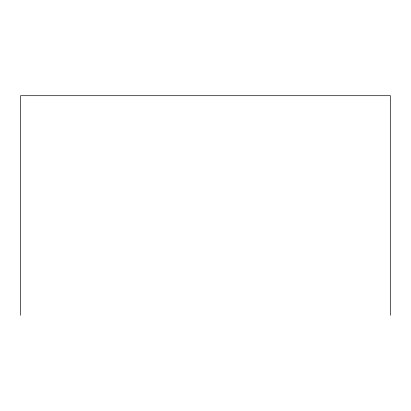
<?xml version="1.0" encoding="UTF-8"?>
<svg xmlns="http://www.w3.org/2000/svg" width="411" height="411" viewBox="0 0 411 411"><rect width="100%" height="100%" fill="white"/><g stroke="black" fill="none" stroke-linecap="round" stroke-linejoin="round"><path stroke-width="0.62" d="M390.45 315.294L390.45 95.706L20.55 95.706L20.55 315.294"/></g></svg>
